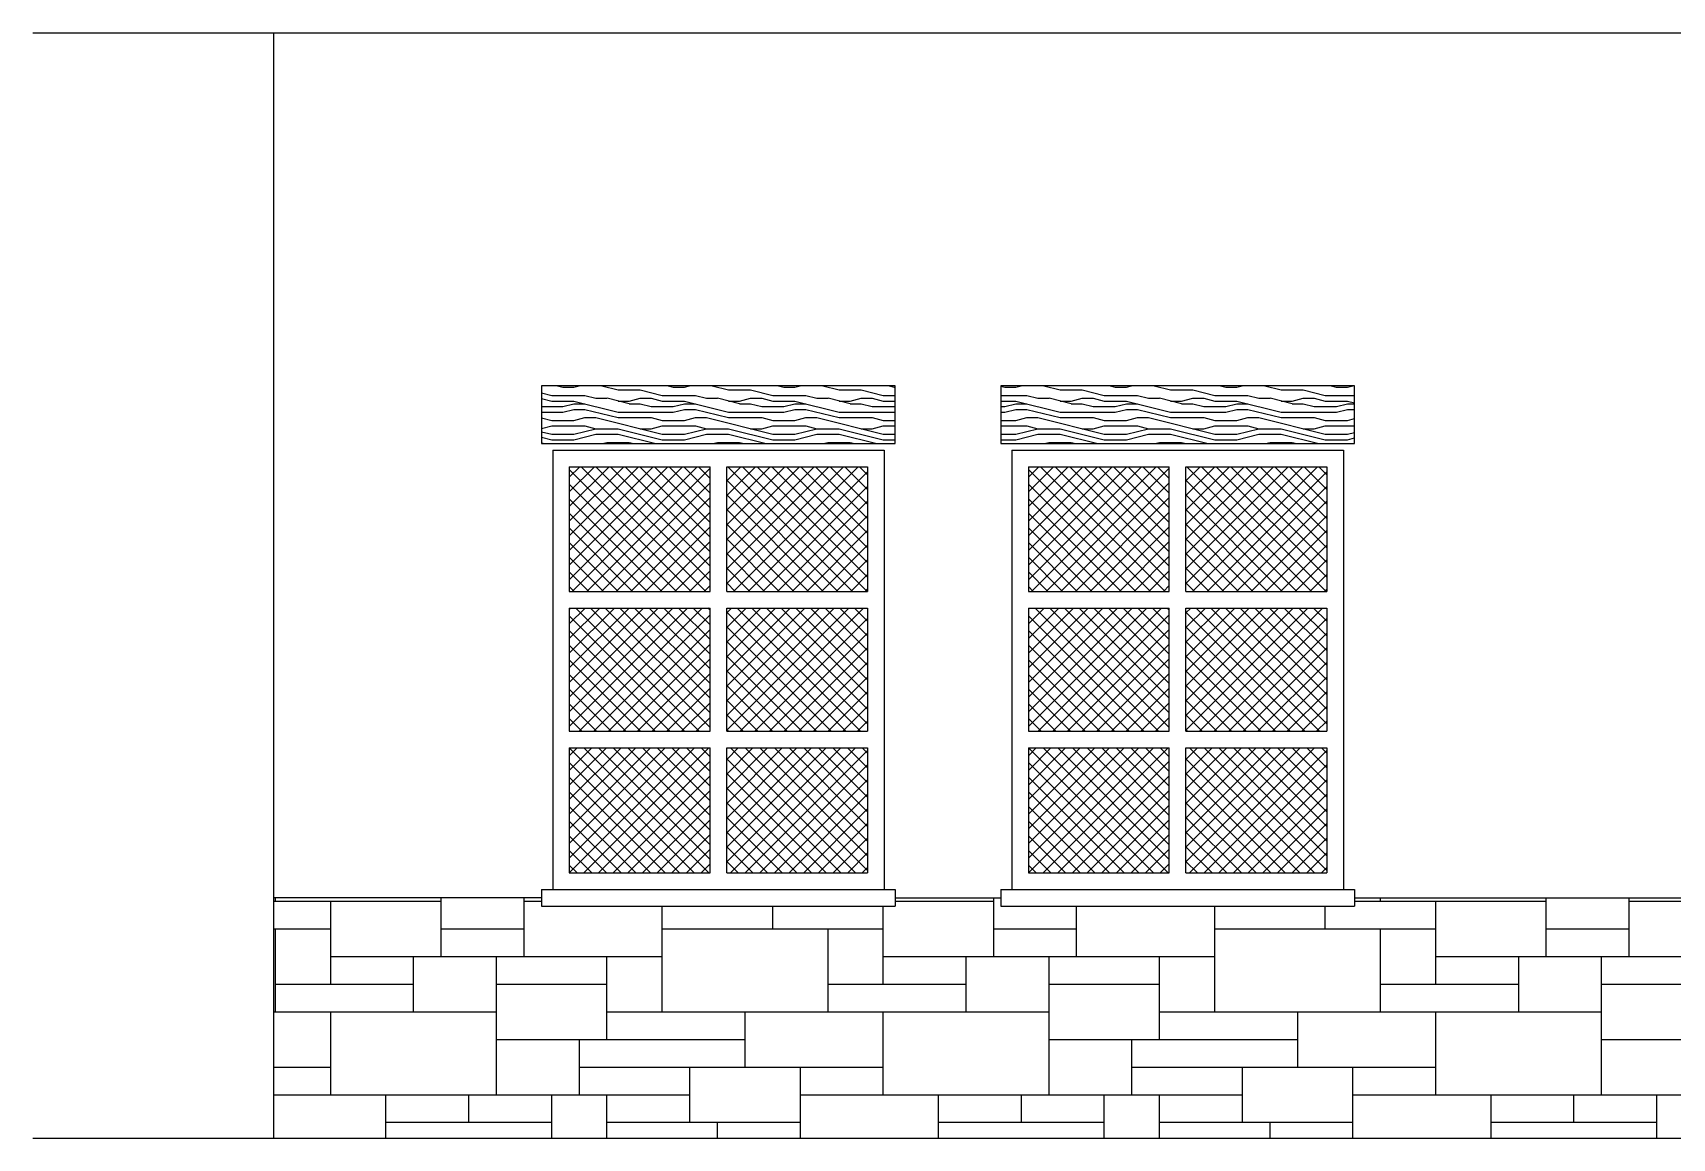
# Model space of a CAD drawing. Extents: x 33.7 to 63.4, y -76.7 to 11.5.
# Drawn here: x 34.81 to 40.75, y -1.21 to 2.79 of the extents above; entities that cross this region are included whole.
import ezdxf

# ---------------------------------------------------------------- set-up
doc = ezdxf.new("R2010")
doc.units = 0
doc.header["$LTSCALE"] = 0.375
doc.layers.get('0').update_dxf_attribs({"linetype": 'CONTINUOUS'})
for name, color, linetype in [('AUX', 7, 'CONTINUOUS'), ('MUROS', 3, 'CONTINUOUS'), ('TRAMAS', 252, 'CONTINUOUS')]:
    doc.layers.add(name, color=color, linetype=linetype)

# ---------------------------------------------------------------- blocks, each defined once
blk = doc.blocks.new('*X34')
at = {"color": 0}
for p, q in [((150.3078, 136.2541), (150.7173, 136.6635)), ((150.3078, 136.3071), (150.6643, 136.6635)), ((150.3078, 136.3601), (150.6112, 136.6635)), ((150.3078, 136.4132), (150.5582, 136.6635)), ((150.3078, 136.4662), (150.5052, 136.6635)), ((150.3078, 136.5192), (150.4521, 136.6635)), ((150.3078, 136.5723), (150.3991, 136.6635)), ((150.3078, 136.6253), (150.3461, 136.6635)), ((150.3189, 136.2121), (150.7703, 136.6635)), ((150.8025, 136.2121), (150.3511, 136.6635)), ((150.8178, 136.2499), (150.4041, 136.6635)), ((150.8178, 136.3029), (150.4572, 136.6635)), ((150.8178, 136.3559), (150.5102, 136.6635)), ((150.8178, 136.409), (150.5632, 136.6635)), ((150.8178, 136.462), (150.6163, 136.6635)), ((150.8178, 136.515), (150.6693, 136.6635)), ((150.8178, 136.5681), (150.7223, 136.6635)), ((150.8178, 136.6211), (150.7754, 136.6635)), ((150.8778, 136.2407), (151.3006, 136.6635)), ((150.8778, 136.2937), (151.2476, 136.6635)), ((150.8778, 136.3468), (151.1946, 136.6635)), ((150.8778, 136.3998), (151.1415, 136.6635)), ((150.8778, 136.4528), (151.0885, 136.6635)), ((150.8778, 136.5059), (151.0355, 136.6635)), ((150.8778, 136.5589), (150.9824, 136.6635)), ((150.8778, 136.6119), (150.9294, 136.6635)), ((151.3328, 136.2121), (150.8814, 136.6635)), ((150.9023, 136.2121), (151.3537, 136.6635)), ((151.3859, 136.2121), (150.9345, 136.6635)), ((151.3878, 136.2632), (150.9875, 136.6635)), ((151.3878, 136.3163), (151.0405, 136.6635)), ((151.3878, 136.3693), (151.0936, 136.6635)), ((151.3878, 136.4223), (151.1466, 136.6635)), ((151.3878, 136.4754), (151.1996, 136.6635)), ((151.3878, 136.5284), (151.2527, 136.6635)), ((151.3878, 136.5814), (151.3057, 136.6635)), ((151.3878, 136.6345), (151.3587, 136.6635)), ((150.7495, 136.2121), (150.3078, 136.6538)), ((150.3719, 136.2121), (150.8178, 136.658)), ((150.425, 136.2121), (150.8178, 136.605)), ((151.2798, 136.2121), (150.8778, 136.6141)), ((150.9553, 136.2121), (151.3878, 136.6446)), ((150.6964, 136.2121), (150.3078, 136.6008)), ((150.6434, 136.2121), (150.3078, 136.5477)), ((150.478, 136.2121), (150.8178, 136.5519)), ((151.2268, 136.2121), (150.8778, 136.5611)), ((151.0083, 136.2121), (151.3878, 136.5916)), ((150.5904, 136.2121), (150.3078, 136.4947)), ((150.531, 136.2121), (150.8178, 136.4989)), ((151.1737, 136.2121), (150.8778, 136.5081)), ((151.0614, 136.2121), (151.3878, 136.5386)), ((151.1144, 136.2121), (151.3878, 136.4855)), ((150.5373, 136.2121), (150.3078, 136.4417)), ((150.5841, 136.2121), (150.8178, 136.4459)), ((151.1207, 136.2121), (150.8778, 136.455)), ((151.1674, 136.2121), (151.3878, 136.4325)), ((150.4843, 136.2121), (150.3078, 136.3886)), ((150.6371, 136.2121), (150.8178, 136.3928)), ((151.0677, 136.2121), (150.8778, 136.402)), ((151.2205, 136.2121), (151.3878, 136.3795)), ((150.4313, 136.2121), (150.3078, 136.3356)), ((150.6901, 136.2121), (150.8178, 136.3398)), ((151.0146, 136.2121), (150.8778, 136.349)), ((151.2735, 136.2121), (151.3878, 136.3264)), ((150.3782, 136.2121), (150.3078, 136.2826)), ((150.7432, 136.2121), (150.8178, 136.2868)), ((150.9616, 136.2121), (150.8778, 136.2959)), ((151.3265, 136.2121), (151.3878, 136.2734)), ((150.3252, 136.2121), (150.3078, 136.2295)), ((150.7962, 136.2121), (150.8178, 136.2337)), ((150.9086, 136.2121), (150.8778, 136.2429)), ((151.3796, 136.2121), (151.3878, 136.2204)), ((150.3078, 135.7237), (150.7362, 136.1521)), ((150.3078, 135.7768), (150.6832, 136.1521)), ((150.3078, 135.8298), (150.6301, 136.1521)), ((150.3078, 135.8828), (150.5771, 136.1521)), ((150.3078, 135.9359), (150.5241, 136.1521)), ((150.3078, 135.9889), (150.471, 136.1521)), ((150.3078, 136.0419), (150.418, 136.1521)), ((150.3078, 136.095), (150.365, 136.1521)), ((150.3078, 136.148), (150.3119, 136.1521)), ((150.7782, 135.7061), (150.3322, 136.1521)), ((150.3433, 135.7061), (150.7892, 136.1521)), ((150.8178, 135.7195), (150.3852, 136.1521)), ((150.3963, 135.7061), (150.8178, 136.1277)), ((150.8178, 135.7726), (150.4382, 136.1521)), ((150.8178, 135.8256), (150.4913, 136.1521)), ((150.8178, 135.8786), (150.5443, 136.1521)), ((150.8178, 135.9317), (150.5973, 136.1521)), ((150.8178, 135.9847), (150.6504, 136.1521)), ((150.8178, 136.0377), (150.7034, 136.1521)), ((150.8178, 136.0908), (150.7564, 136.1521)), ((150.8178, 136.1438), (150.8095, 136.1521)), ((150.8778, 135.9755), (151.0544, 136.1521)), ((150.8778, 136.0286), (151.0014, 136.1521)), ((150.8778, 136.0816), (150.9483, 136.1521)), ((150.8778, 136.1346), (150.8953, 136.1521)), ((150.8778, 135.9225), (151.1074, 136.1521)), ((150.8778, 135.8695), (151.1605, 136.1521)), ((150.8778, 135.8164), (151.2135, 136.1521)), ((150.8778, 135.7634), (151.2665, 136.1521)), ((150.8778, 135.7104), (151.3196, 136.1521)), ((151.3085, 135.7061), (150.8778, 136.1368)), ((151.3615, 135.7061), (150.9155, 136.1521)), ((150.9266, 135.7061), (151.3726, 136.1521)), ((151.3878, 135.7329), (150.9686, 136.1521)), ((151.3878, 135.7859), (151.0216, 136.1521)), ((151.3878, 135.839), (151.0746, 136.1521)), ((151.3878, 135.892), (151.1277, 136.1521)), ((151.3878, 135.945), (151.1807, 136.1521)), ((151.3878, 135.9981), (151.2337, 136.1521)), ((151.3878, 136.0511), (151.2868, 136.1521)), ((151.3878, 136.1041), (151.3398, 136.1521)), ((150.7251, 135.7061), (150.3078, 136.1235)), ((150.6721, 135.7061), (150.3078, 136.0704)), ((150.4493, 135.7061), (150.8178, 136.0746)), ((151.2555, 135.7061), (150.8778, 136.0838)), ((150.9797, 135.7061), (151.3878, 136.1143)), ((150.6191, 135.7061), (150.3078, 136.0174)), ((150.5024, 135.7061), (150.8178, 136.0216)), ((151.2024, 135.7061), (150.8778, 136.0308)), ((151.0327, 135.7061), (151.3878, 136.0613)), ((150.566, 135.7061), (150.3078, 135.9644)), ((150.5554, 135.7061), (150.8178, 135.9686)), ((151.1494, 135.7061), (150.8778, 135.9777)), ((151.0857, 135.7061), (151.3878, 136.0082)), ((151.1387, 135.7061), (151.3878, 135.9552)), ((150.513, 135.7061), (150.3078, 135.9113)), ((150.6084, 135.7061), (150.8178, 135.9155)), ((151.0964, 135.7061), (150.8778, 135.9247)), ((151.1918, 135.7061), (151.3878, 135.9022)), ((150.46, 135.7061), (150.3078, 135.8583)), ((150.6615, 135.7061), (150.8178, 135.8625)), ((151.0433, 135.7061), (150.8778, 135.8717)), ((151.2448, 135.7061), (151.3878, 135.8491)), ((150.4069, 135.7061), (150.3078, 135.8053)), ((150.7145, 135.7061), (150.8178, 135.8095)), ((150.9903, 135.7061), (150.8778, 135.8186)), ((151.2978, 135.7061), (151.3878, 135.7961)), ((150.3539, 135.7061), (150.3078, 135.7522)), ((150.7675, 135.7061), (150.8178, 135.7564)), ((150.9373, 135.7061), (150.8778, 135.7656)), ((150.8842, 135.7061), (150.8778, 135.7126)), ((151.3509, 135.7061), (151.3878, 135.7431)), ((150.3078, 135.4055), (150.5484, 135.6461)), ((150.3078, 135.4586), (150.4954, 135.6461)), ((150.3078, 135.5116), (150.4424, 135.6461)), ((150.3078, 135.5646), (150.3893, 135.6461)), ((150.3078, 135.6177), (150.3363, 135.6461)), ((150.3078, 135.3525), (150.6015, 135.6461)), ((150.3078, 135.2995), (150.6545, 135.6461)), ((150.3078, 135.2464), (150.7075, 135.6461)), ((150.3078, 135.1934), (150.7606, 135.6461)), ((150.7604, 135.1935), (150.3078, 135.6461)), ((150.8135, 135.1935), (150.3609, 135.6461)), ((150.361, 135.1935), (150.8136, 135.6461)), ((150.8178, 135.2422), (150.4139, 135.6461)), ((150.414, 135.1935), (150.8178, 135.5973)), ((150.8178, 135.2953), (150.4669, 135.6461)), ((150.8178, 135.3483), (150.52, 135.6461)), ((150.8178, 135.4013), (150.573, 135.6461)), ((150.8178, 135.4544), (150.626, 135.6461)), ((150.8178, 135.5074), (150.6791, 135.6461)), ((150.8178, 135.5604), (150.7321, 135.6461)), ((150.8178, 135.6135), (150.7851, 135.6461)), ((150.8778, 135.6043), (150.9197, 135.6461)), ((150.8778, 135.5513), (150.9727, 135.6461)), ((150.8778, 135.4982), (151.0257, 135.6461)), ((150.8778, 135.4452), (151.0787, 135.6461)), ((150.8778, 135.3922), (151.1318, 135.6461)), ((150.8778, 135.3391), (151.1848, 135.6461)), ((150.8778, 135.2861), (151.2378, 135.6461)), ((150.8778, 135.2331), (151.2909, 135.6461)), ((151.2908, 135.1935), (150.8778, 135.6065)), ((151.3438, 135.1935), (150.8912, 135.6461)), ((150.8913, 135.1935), (151.3439, 135.6461)), ((151.3878, 135.2026), (150.9442, 135.6461)), ((150.9443, 135.1935), (151.3878, 135.637)), ((151.3878, 135.2556), (150.9973, 135.6461)), ((151.3878, 135.3086), (151.0503, 135.6461)), ((151.3878, 135.3617), (151.1033, 135.6461)), ((151.3878, 135.4147), (151.1564, 135.6461)), ((151.3878, 135.4677), (151.2094, 135.6461)), ((151.3878, 135.5208), (151.2624, 135.6461)), ((151.3878, 135.5738), (151.3155, 135.6461)), ((151.3878, 135.6268), (151.3685, 135.6461)), ((150.7074, 135.1935), (150.3078, 135.5931)), ((150.6544, 135.1935), (150.3078, 135.5401)), ((150.467, 135.1935), (150.8178, 135.5443)), ((151.2377, 135.1935), (150.8778, 135.5535)), ((150.9974, 135.1935), (151.3878, 135.584)), ((150.6013, 135.1935), (150.3078, 135.4871)), ((150.5201, 135.1935), (150.8178, 135.4913)), ((151.1847, 135.1935), (150.8778, 135.5004)), ((151.0504, 135.1935), (151.3878, 135.5309)), ((151.1034, 135.1935), (151.3878, 135.4779)), ((150.5483, 135.1935), (150.3078, 135.434)), ((150.5731, 135.1935), (150.8178, 135.4382)), ((151.1317, 135.1935), (150.8778, 135.4474)), ((151.1565, 135.1935), (151.3878, 135.4249)), ((150.4953, 135.1935), (150.3078, 135.381)), ((150.6261, 135.1935), (150.8178, 135.3852)), ((151.0786, 135.1935), (150.8778, 135.3944)), ((151.2095, 135.1935), (151.3878, 135.3719)), ((150.4422, 135.1935), (150.3078, 135.328)), ((150.6792, 135.1935), (150.8178, 135.3322)), ((151.0256, 135.1935), (150.8778, 135.3413)), ((151.2625, 135.1935), (151.3878, 135.3188)), ((150.3892, 135.1935), (150.3078, 135.2749)), ((150.7322, 135.1935), (150.8178, 135.2791)), ((150.9726, 135.1935), (150.8778, 135.2883)), ((151.3156, 135.1935), (151.3878, 135.2658)), ((150.3362, 135.1935), (150.3078, 135.2219)), ((150.7852, 135.1935), (150.8178, 135.2261)), ((150.9195, 135.1935), (150.8778, 135.2353)), ((151.3686, 135.1935), (151.3878, 135.2128))]:
    blk.add_line(p, q, dxfattribs=at)
blk = doc.blocks.new('*X41')
at = {"color": 0}
for p, q in [((150.7929, 127.3), (151.4, 127.3)), ((150.8, 127.3), (150.8, 127.3125)), ((151, 127), (151, 127.3)), ((151.4, 127.1), (151.4, 127.3125)), ((151.7, 127.1), (151.7, 127.3125)), ((151.7, 127.3), (151.7635, 127.3)), ((153.0435, 127.3), (153.4, 127.3)), ((153.4, 127.1), (153.4, 127.3125)), ((154.7055, 127.3), (155.4, 127.3)), ((154.8, 127.3), (154.8, 127.3125)), ((155, 127), (155, 127.3)), ((155.4, 127.1), (155.4, 127.3125)), ((155.7, 127.1), (155.7, 127.3125)), ((155.7, 127.3), (155.9755, 127.3)), ((152.2, 126.9), (152.2, 127.2825)), ((152.6, 127.2), (152.6, 127.2825)), ((153, 127), (153, 127.2825)), ((153.7, 127.1), (153.7, 127.2825)), ((154.2, 126.9), (154.2, 127.2825)), ((154.6, 127.2), (154.6, 127.2825)), ((150.7929, 127.2), (151, 127.2)), ((150.8, 126.9), (150.8, 127.2)), ((151.4, 127.2), (151.7, 127.2)), ((152.2, 127.2), (153, 127.2)), ((152.8, 126.9), (152.8, 127.2)), ((153.4, 127.2), (153.7, 127.2)), ((154.2, 127.2), (155, 127.2)), ((154.8, 126.9), (154.8, 127.2)), ((155.4, 127.2), (155.7, 127.2)), ((151, 127.1), (152.2, 127.1)), ((151.3, 126.9), (151.3, 127.1)), ((151.6, 126.6), (151.6, 127.1)), ((152, 126.8), (152, 127.1)), ((153, 127.1), (154.2, 127.1)), ((153.3, 126.9), (153.3, 127.1)), ((153.6, 126.6), (153.6, 127.1)), ((154, 126.8), (154, 127.1)), ((155, 127.1), (156.2, 127.1)), ((155.3, 126.9), (155.3, 127.1)), ((155.6, 126.6), (155.6, 127.1)), ((150.8, 127), (151.3, 127)), ((151.6, 127), (152, 127)), ((152.8, 127), (153.3, 127)), ((153.6, 127), (154, 127)), ((154.8, 127), (155.3, 127)), ((155.6, 127), (156, 127)), ((150.7929, 126.9), (151.6, 126.9)), ((151, 126.6), (151, 126.9)), ((152, 126.9), (153.6, 126.9)), ((152.5, 126.7), (152.5, 126.9)), ((153, 126.6), (153, 126.9)), ((154, 126.9), (155.6, 126.9)), ((154.5, 126.7), (154.5, 126.9)), ((155, 126.6), (155, 126.9)), ((151.6, 126.8), (152.5, 126.8)), ((151.9, 126.6), (151.9, 126.8)), ((153.6, 126.8), (154.5, 126.8)), ((153.9, 126.6), (153.9, 126.8)), ((155.6, 126.8), (156.5, 126.8)), ((150.7929, 126.7), (151, 126.7)), ((151.9, 126.7), (153, 126.7)), ((152.3, 126.5), (152.3, 126.7)), ((152.7, 126.4425), (152.7, 126.7)), ((153.9, 126.7), (155, 126.7)), ((154.3, 126.5), (154.3, 126.7)), ((154.7, 126.4425), (154.7, 126.7)), ((150.7929, 126.6), (152.3, 126.6)), ((151.2, 126.4425), (151.2, 126.6)), ((151.5, 126.5), (151.5, 126.6)), ((151.8, 126.4425), (151.8, 126.6)), ((152, 126.4425), (152, 126.6)), ((152.7, 126.6), (154.3, 126.6)), ((153.2, 126.4425), (153.2, 126.6)), ((153.5, 126.5), (153.5, 126.6)), ((153.8, 126.4425), (153.8, 126.6)), ((154, 126.4425), (154, 126.6)), ((154.7, 126.6), (156.3, 126.6)), ((155.2, 126.4425), (155.2, 126.6)), ((155.5, 126.5), (155.5, 126.6)), ((155.8, 126.4425), (155.8, 126.6)), ((151.2, 126.5), (151.8, 126.5)), ((152, 126.5), (152.7, 126.5)), ((152.4, 126.4425), (152.4, 126.5)), ((153.2, 126.5), (153.8, 126.5)), ((154, 126.5), (154.7, 126.5)), ((154.4, 126.4425), (154.4, 126.5)), ((155.2, 126.5), (155.8, 126.5))]:
    blk.add_line(p, q, dxfattribs=at)
blk = doc.blocks.new('*X45')
at = {"color": 0}
for p, q in [((151.7635, 129.1392), (151.7999, 129.13)), ((151.8, 129.13), (151.92, 129.13)), ((151.8209, 129.1648), (151.8399, 129.16)), ((151.84, 129.16), (151.88, 129.16)), ((151.88, 129.16), (151.8991, 129.1648)), ((151.92, 129.13), (151.96, 129.12)), ((151.981, 129.1648), (152.0399, 129.15)), ((152.04, 129.15), (152.12, 129.15)), ((152.12, 129.15), (152.1999, 129.13)), ((152.2, 129.13), (152.32, 129.13)), ((152.2209, 129.1648), (152.2399, 129.16)), ((152.24, 129.16), (152.28, 129.16)), ((152.28, 129.16), (152.2991, 129.1648)), ((152.32, 129.13), (152.36, 129.12)), ((152.381, 129.1648), (152.4399, 129.15)), ((152.44, 129.15), (152.52, 129.15)), ((152.52, 129.15), (152.5999, 129.13)), ((152.6, 129.13), (152.72, 129.13)), ((152.6209, 129.1648), (152.6399, 129.16)), ((152.64, 129.16), (152.68, 129.16)), ((152.68, 129.16), (152.6991, 129.1648)), ((152.72, 129.13), (152.76, 129.12)), ((152.781, 129.1648), (152.8399, 129.15)), ((152.84, 129.15), (152.92, 129.15)), ((152.92, 129.15), (152.9999, 129.13)), ((153, 129.13), (153.0435, 129.13)), ((153.0209, 129.1648), (153.0399, 129.16)), ((153.04, 129.16), (153.0435, 129.16)), ((153.4255, 129.1636), (153.4399, 129.16)), ((153.4255, 129.13), (153.52, 129.13)), ((153.44, 129.16), (153.48, 129.16)), ((153.48, 129.16), (153.4991, 129.1648)), ((153.52, 129.13), (153.56, 129.12)), ((153.581, 129.1648), (153.6399, 129.15)), ((153.64, 129.15), (153.72, 129.15)), ((153.72, 129.15), (153.7999, 129.13)), ((153.8, 129.13), (153.92, 129.13)), ((153.8209, 129.1648), (153.8399, 129.16)), ((153.84, 129.16), (153.88, 129.16)), ((153.88, 129.16), (153.8991, 129.1648)), ((153.92, 129.13), (153.96, 129.12)), ((153.981, 129.1648), (154.0399, 129.15)), ((154.04, 129.15), (154.12, 129.15)), ((154.12, 129.15), (154.1999, 129.13)), ((154.2, 129.13), (154.32, 129.13)), ((154.2209, 129.1648), (154.2399, 129.16)), ((154.24, 129.16), (154.28, 129.16)), ((154.28, 129.16), (154.2991, 129.1648)), ((154.32, 129.13), (154.36, 129.12)), ((154.381, 129.1648), (154.4399, 129.15)), ((154.44, 129.15), (154.52, 129.15)), ((154.52, 129.15), (154.5999, 129.13)), ((154.6, 129.13), (154.7055, 129.13)), ((154.6209, 129.1648), (154.6399, 129.16)), ((154.64, 129.16), (154.68, 129.16)), ((154.68, 129.16), (154.6991, 129.1648)), ((151.7635, 129.1191), (151.8, 129.11)), ((151.7635, 129.09), (151.84, 129.09)), ((151.7635, 129.07), (151.84, 129.07)), ((151.8, 129.11), (151.88, 129.11)), ((151.84, 129.09), (151.88, 129.1)), ((151.84, 129.07), (151.88, 129.08)), ((151.88, 129.11), (152.0399, 129.07)), ((151.88, 129.1), (151.92, 129.1)), ((151.88, 129.08), (151.92, 129.08)), ((151.92, 129.08), (152.0399, 129.05)), ((151.96, 129.12), (152, 129.12)), ((152.08, 129.1), (152.0001, 129.12)), ((152.04, 129.11), (152.08, 129.11)), ((152.04, 129.07), (152.24, 129.07)), ((152.08, 129.11), (152.12, 129.12)), ((152.08, 129.1), (152.12, 129.1)), ((152.12, 129.12), (152.16, 129.12)), ((152.12, 129.1), (152.16, 129.09)), ((152.16, 129.12), (152.2, 129.11)), ((152.16, 129.09), (152.24, 129.09)), ((152.2, 129.11), (152.28, 129.11)), ((152.24, 129.09), (152.28, 129.1)), ((152.24, 129.07), (152.28, 129.08)), ((152.28, 129.11), (152.4399, 129.07)), ((152.28, 129.1), (152.32, 129.1)), ((152.28, 129.08), (152.32, 129.08)), ((152.32, 129.08), (152.4399, 129.05)), ((152.36, 129.12), (152.4, 129.12)), ((152.48, 129.1), (152.4001, 129.12)), ((152.44, 129.11), (152.48, 129.11)), ((152.44, 129.07), (152.64, 129.07)), ((152.48, 129.11), (152.52, 129.12)), ((152.48, 129.1), (152.52, 129.1)), ((152.52, 129.12), (152.56, 129.12)), ((152.52, 129.1), (152.56, 129.09)), ((152.56, 129.12), (152.6, 129.11)), ((152.56, 129.09), (152.64, 129.09)), ((152.6, 129.11), (152.68, 129.11)), ((152.64, 129.09), (152.68, 129.1)), ((152.64, 129.07), (152.68, 129.08)), ((152.68, 129.11), (152.8399, 129.07)), ((152.68, 129.1), (152.72, 129.1)), ((152.68, 129.08), (152.72, 129.08)), ((152.72, 129.08), (152.8399, 129.05)), ((152.76, 129.12), (152.8, 129.12)), ((152.88, 129.1), (152.8001, 129.12)), ((152.84, 129.11), (152.88, 129.11)), ((152.84, 129.07), (153.04, 129.07)), ((152.88, 129.11), (152.92, 129.12)), ((152.88, 129.1), (152.92, 129.1)), ((152.92, 129.12), (152.96, 129.12)), ((152.92, 129.1), (152.96, 129.09)), ((152.96, 129.12), (153, 129.11)), ((152.96, 129.09), (153.04, 129.09)), ((153, 129.11), (153.0435, 129.11)), ((153.04, 129.09), (153.0435, 129.0909)), ((153.04, 129.07), (153.0435, 129.0709)), ((153.4255, 129.11), (153.48, 129.11)), ((153.4255, 129.09), (153.44, 129.09)), ((153.4255, 129.07), (153.44, 129.07)), ((153.44, 129.09), (153.48, 129.1)), ((153.44, 129.07), (153.48, 129.08)), ((153.48, 129.11), (153.6399, 129.07)), ((153.48, 129.1), (153.52, 129.1)), ((153.48, 129.08), (153.52, 129.08)), ((153.52, 129.08), (153.6399, 129.05)), ((153.56, 129.12), (153.6, 129.12)), ((153.68, 129.1), (153.6001, 129.12)), ((153.64, 129.11), (153.68, 129.11)), ((153.64, 129.07), (153.84, 129.07)), ((153.68, 129.11), (153.72, 129.12)), ((153.68, 129.1), (153.72, 129.1)), ((153.72, 129.12), (153.76, 129.12)), ((153.72, 129.1), (153.76, 129.09)), ((153.76, 129.12), (153.8, 129.11)), ((153.76, 129.09), (153.84, 129.09)), ((153.8, 129.11), (153.88, 129.11)), ((153.84, 129.09), (153.88, 129.1)), ((153.84, 129.07), (153.88, 129.08)), ((153.88, 129.11), (154.0399, 129.07)), ((153.88, 129.1), (153.92, 129.1)), ((153.88, 129.08), (153.92, 129.08)), ((153.92, 129.08), (154.0399, 129.05)), ((153.96, 129.12), (154, 129.12)), ((154.08, 129.1), (154.0001, 129.12)), ((154.04, 129.11), (154.08, 129.11)), ((154.04, 129.07), (154.24, 129.07)), ((154.08, 129.11), (154.12, 129.12)), ((154.08, 129.1), (154.12, 129.1)), ((154.12, 129.12), (154.16, 129.12)), ((154.12, 129.1), (154.16, 129.09)), ((154.16, 129.12), (154.2, 129.11)), ((154.16, 129.09), (154.24, 129.09)), ((154.2, 129.11), (154.28, 129.11)), ((154.24, 129.09), (154.28, 129.1)), ((154.24, 129.07), (154.28, 129.08)), ((154.28, 129.11), (154.4399, 129.07)), ((154.28, 129.1), (154.32, 129.1)), ((154.28, 129.08), (154.32, 129.08)), ((154.32, 129.08), (154.4399, 129.05)), ((154.36, 129.12), (154.4, 129.12)), ((154.48, 129.1), (154.4001, 129.12)), ((154.44, 129.11), (154.48, 129.11)), ((154.44, 129.07), (154.64, 129.07)), ((154.48, 129.11), (154.52, 129.12)), ((154.48, 129.1), (154.52, 129.1)), ((154.52, 129.12), (154.56, 129.12)), ((154.52, 129.1), (154.56, 129.09)), ((154.56, 129.12), (154.6, 129.11)), ((154.56, 129.09), (154.64, 129.09)), ((154.6, 129.11), (154.68, 129.11)), ((154.64, 129.09), (154.68, 129.1)), ((154.64, 129.07), (154.68, 129.08)), ((154.68, 129.11), (154.7055, 129.1036)), ((154.68, 129.1), (154.7055, 129.1)), ((154.68, 129.08), (154.7055, 129.08)), ((151.7635, 129.0491), (151.8, 129.04)), ((151.7635, 129.0491), (151.8, 129.04)), ((151.7635, 129.0109), (151.8, 129.02)), ((151.8, 129.04), (151.88, 129.04)), ((151.8, 129.02), (151.92, 129.02)), ((151.88, 129.04), (151.92, 129.05)), ((151.88, 128.99), (151.9599, 129.01)), ((151.92, 129.05), (151.96, 129.05)), ((151.92, 129.02), (151.96, 129.01)), ((151.96, 129.05), (152.1998, 128.99)), ((151.96, 129.01), (152.04, 129.01)), ((152.04, 129.05), (152.16, 129.05)), ((152.04, 129.01), (152.1999, 128.97)), ((152.12, 129.01), (152.16, 129.01)), ((152.16, 129.05), (152.2, 129.04)), ((152.16, 129.05), (152.2, 129.04)), ((152.16, 129.01), (152.2, 129.02)), ((152.2, 129.04), (152.28, 129.04)), ((152.2, 129.02), (152.32, 129.02)), ((152.28, 129.04), (152.32, 129.05)), ((152.28, 128.99), (152.3599, 129.01)), ((152.32, 129.05), (152.36, 129.05)), ((152.32, 129.02), (152.36, 129.01)), ((152.36, 129.05), (152.5998, 128.99)), ((152.36, 129.01), (152.44, 129.01)), ((152.44, 129.05), (152.56, 129.05)), ((152.44, 129.01), (152.5999, 128.97)), ((152.52, 129.01), (152.56, 129.01)), ((152.56, 129.05), (152.6, 129.04)), ((152.56, 129.05), (152.6, 129.04)), ((152.56, 129.01), (152.6, 129.02)), ((152.6, 129.04), (152.68, 129.04)), ((152.6, 129.02), (152.72, 129.02)), ((152.68, 129.04), (152.72, 129.05)), ((152.68, 128.99), (152.7599, 129.01)), ((152.72, 129.05), (152.76, 129.05)), ((152.72, 129.02), (152.76, 129.01)), ((152.76, 129.05), (152.9998, 128.99)), ((152.76, 129.01), (152.84, 129.01)), ((152.84, 129.05), (152.96, 129.05)), ((152.84, 129.01), (152.9999, 128.97)), ((152.92, 129.01), (152.96, 129.01)), ((152.96, 129.05), (153, 129.04)), ((152.96, 129.05), (153, 129.04)), ((152.96, 129.01), (153, 129.02)), ((153, 129.04), (153.0435, 129.04)), ((153, 129.02), (153.0435, 129.02)), ((153.4255, 129.04), (153.48, 129.04)), ((153.4255, 129.02), (153.52, 129.02)), ((153.48, 129.04), (153.52, 129.05)), ((153.48, 128.99), (153.5599, 129.01)), ((153.52, 129.05), (153.56, 129.05)), ((153.52, 129.02), (153.56, 129.01)), ((153.56, 129.05), (153.7998, 128.99)), ((153.56, 129.01), (153.64, 129.01)), ((153.64, 129.05), (153.76, 129.05)), ((153.64, 129.01), (153.7999, 128.97)), ((153.72, 129.01), (153.76, 129.01)), ((153.76, 129.05), (153.8, 129.04)), ((153.76, 129.05), (153.8, 129.04)), ((153.76, 129.01), (153.8, 129.02)), ((153.8, 129.04), (153.88, 129.04)), ((153.8, 129.02), (153.92, 129.02)), ((153.88, 129.04), (153.92, 129.05)), ((153.88, 128.99), (153.9599, 129.01)), ((153.92, 129.05), (153.96, 129.05)), ((153.92, 129.02), (153.96, 129.01)), ((153.96, 129.05), (154.1998, 128.99)), ((153.96, 129.01), (154.04, 129.01)), ((154.04, 129.05), (154.16, 129.05)), ((154.04, 129.01), (154.1999, 128.97)), ((154.12, 129.01), (154.16, 129.01)), ((154.16, 129.05), (154.2, 129.04)), ((154.16, 129.05), (154.2, 129.04)), ((154.16, 129.01), (154.2, 129.02)), ((154.2, 129.04), (154.28, 129.04)), ((154.2, 129.02), (154.32, 129.02)), ((154.28, 129.04), (154.32, 129.05)), ((154.28, 128.99), (154.3599, 129.01)), ((154.32, 129.05), (154.36, 129.05)), ((154.32, 129.02), (154.36, 129.01)), ((154.36, 129.05), (154.5998, 128.99)), ((154.36, 129.01), (154.44, 129.01)), ((154.44, 129.05), (154.56, 129.05)), ((154.44, 129.01), (154.5999, 128.97)), ((154.52, 129.01), (154.56, 129.01)), ((154.56, 129.05), (154.6, 129.04)), ((154.56, 129.05), (154.6, 129.04)), ((154.56, 129.01), (154.6, 129.02)), ((154.6, 129.04), (154.68, 129.04)), ((154.6, 129.02), (154.7055, 129.02)), ((154.68, 129.04), (154.7055, 129.0464)), ((151.7635, 128.9991), (151.7998, 128.99)), ((151.7635, 128.9791), (151.7999, 128.97)), ((151.7635, 128.9591), (151.7766, 128.9559)), ((151.8, 128.99), (151.88, 128.99)), ((151.8, 128.97), (151.88, 128.97)), ((151.88, 128.97), (151.9599, 128.99)), ((151.96, 128.99), (152.04, 128.99)), ((151.9834, 128.9559), (151.9999, 128.96)), ((152, 128.96), (152.08, 128.96)), ((152.04, 128.99), (152.1766, 128.9559)), ((152.08, 128.96), (152.0966, 128.9559)), ((152.2, 128.99), (152.28, 128.99)), ((152.2, 128.97), (152.28, 128.97)), ((152.28, 128.97), (152.3599, 128.99)), ((152.36, 128.99), (152.44, 128.99)), ((152.3834, 128.9559), (152.3999, 128.96)), ((152.4, 128.96), (152.48, 128.96)), ((152.44, 128.99), (152.5766, 128.9559)), ((152.48, 128.96), (152.4966, 128.9559)), ((152.6, 128.99), (152.68, 128.99)), ((152.6, 128.97), (152.68, 128.97)), ((152.68, 128.97), (152.7599, 128.99)), ((152.76, 128.99), (152.84, 128.99)), ((152.7834, 128.9559), (152.7999, 128.96)), ((152.8, 128.96), (152.88, 128.96)), ((152.84, 128.99), (152.9766, 128.9559)), ((152.88, 128.96), (152.8966, 128.9559)), ((153, 128.99), (153.0435, 128.99)), ((153, 128.97), (153.0435, 128.97)), ((153.4255, 128.99), (153.48, 128.99)), ((153.4255, 128.97), (153.48, 128.97)), ((153.48, 128.97), (153.5599, 128.99)), ((153.56, 128.99), (153.64, 128.99)), ((153.5834, 128.9559), (153.5999, 128.96)), ((153.6, 128.96), (153.68, 128.96)), ((153.64, 128.99), (153.7766, 128.9559)), ((153.68, 128.96), (153.6966, 128.9559)), ((153.8, 128.99), (153.88, 128.99)), ((153.8, 128.97), (153.88, 128.97)), ((153.88, 128.97), (153.9599, 128.99)), ((153.96, 128.99), (154.04, 128.99)), ((153.9834, 128.9559), (153.9999, 128.96)), ((154, 128.96), (154.08, 128.96)), ((154.04, 128.99), (154.1766, 128.9559)), ((154.08, 128.96), (154.0966, 128.9559)), ((154.2, 128.99), (154.28, 128.99)), ((154.2, 128.97), (154.28, 128.97)), ((154.28, 128.97), (154.3599, 128.99)), ((154.36, 128.99), (154.44, 128.99)), ((154.3834, 128.9559), (154.3999, 128.96)), ((154.4, 128.96), (154.48, 128.96)), ((154.44, 128.99), (154.5766, 128.9559)), ((154.48, 128.96), (154.4966, 128.9559)), ((154.6, 128.99), (154.68, 128.99)), ((154.6, 128.97), (154.68, 128.97)), ((154.68, 128.99), (154.7055, 128.9964)), ((154.68, 128.97), (154.7055, 128.9764))]:
    blk.add_line(p, q, dxfattribs=at)

msp = doc.modelspace()

# ---------------------------------------------------------------- linework, layer by layer
at = {"layer": 'AUX'}
for p, q in [((36.7547, 1.2195), (36.7547, 0.7681)), ((36.7547, 1.2195), (37.2647, 1.2195)), ((37.2647, 0.7681), (37.2647, 1.2195)), ((37.3247, 1.2195), (37.8347, 1.2195)), ((37.3247, 0.7681), (37.3247, 1.2195)), ((37.8347, 1.2195), (37.8347, 0.7681)), ((38.4167, 1.2195), (38.4167, 0.7681)), ((38.4167, 1.2195), (38.9267, 1.2195)), ((38.9267, 0.7681), (38.9267, 1.2195)), ((38.9867, 1.2195), (39.4967, 1.2195)), ((38.9867, 0.7681), (38.9867, 1.2195)), ((39.4967, 1.2195), (39.4967, 0.7681)), ((36.7547, 0.7681), (37.2647, 0.7681)), ((37.3247, 0.7681), (37.8347, 0.7681)), ((38.4167, 0.7681), (38.9267, 0.7681)), ((38.9867, 0.7681), (39.4967, 0.7681)), ((36.7547, 0.7081), (36.7547, 0.2621)), ((36.7547, 0.7081), (37.2647, 0.7081)), ((37.2647, 0.2621), (37.2647, 0.7081)), ((37.3247, 0.7081), (37.8347, 0.7081)), ((37.3247, 0.2621), (37.3247, 0.7081)), ((37.8347, 0.7081), (37.8347, 0.2621)), ((38.4167, 0.7081), (38.4167, 0.2621)), ((38.4167, 0.7081), (38.9267, 0.7081)), ((38.9267, 0.2621), (38.9267, 0.7081)), ((38.9867, 0.7081), (39.4967, 0.7081)), ((38.9867, 0.2621), (38.9867, 0.7081)), ((39.4967, 0.7081), (39.4967, 0.2621)), ((36.7547, 0.2621), (37.2647, 0.2621)), ((37.3247, 0.2621), (37.8347, 0.2621)), ((38.4167, 0.2621), (38.9267, 0.2621)), ((38.9867, 0.2621), (39.4967, 0.2621)), ((36.7547, 0.2021), (36.7547, -0.2505)), ((36.7547, 0.2021), (37.2647, 0.2021)), ((37.2647, -0.2505), (37.2647, 0.2021)), ((37.3247, 0.2021), (37.8347, 0.2021)), ((37.3247, -0.2505), (37.3247, 0.2021)), ((37.8347, 0.2021), (37.8347, -0.2505)), ((38.4167, 0.2021), (38.4167, -0.2505)), ((38.4167, 0.2021), (38.9267, 0.2021)), ((38.9267, -0.2505), (38.9267, 0.2021)), ((38.9867, 0.2021), (39.4967, 0.2021)), ((38.9867, -0.2505), (38.9867, 0.2021)), ((39.4967, 0.2021), (39.4967, -0.2505)), ((36.7547, -0.2505), (37.2647, -0.2505)), ((37.3247, -0.2505), (37.8347, -0.2505)), ((38.4167, -0.2505), (38.9267, -0.2505)), ((38.9867, -0.2505), (39.4967, -0.2505))]:
    msp.add_line(p, q, dxfattribs=at)
at = {"layer": 'MUROS'}
for p, q in [((34.8129, 2.7895), (56.9789, 2.7895)), ((35.6841, 2.7895), (35.6841, -1.2105)), ((36.6947, 1.2795), (36.6947, -0.3105)), ((36.6947, 1.2795), (37.8947, 1.2795)), ((37.8947, 1.2795), (37.8947, -0.3105)), ((38.3567, 1.2795), (39.5567, 1.2795)), ((38.3567, 1.2795), (38.3567, -0.3105)), ((39.5567, 1.2795), (39.5567, -0.3105)), ((36.6547, -0.3105), (36.6547, -0.3705)), ((36.6547, -0.3105), (37.9347, -0.3105)), ((37.9347, -0.3105), (37.9347, -0.3705)), ((38.3167, -0.3105), (39.5967, -0.3105)), ((38.3167, -0.3105), (38.3167, -0.3705)), ((39.5967, -0.3105), (39.5967, -0.3705)), ((36.6547, -0.3705), (37.9347, -0.3705)), ((38.3167, -0.3705), (39.5967, -0.3705)), ((34.8129, -1.2105), (56.9789, -1.2105))]:
    msp.add_line(p, q, dxfattribs=at)
at = {"layer": 'MUROS', "color": 44}
for points in [[(36.6547, 1.5118), (36.6547, 1.3029), (37.9347, 1.3029), (37.9347, 1.5118)], [(38.3167, 1.5118), (38.3167, 1.3029), (39.5967, 1.3029), (39.5967, 1.5118)]]:
    msp.add_lwpolyline(points, close=True, dxfattribs=at)
at = {"layer": 'TRAMAS'}
for p, q in [((36.6547, -0.3405), (35.6841, -0.3405)), ((37.9347, -0.3405), (38.3167, -0.3405)), ((39.5967, -0.3405), (40.8667, -0.3405))]:
    msp.add_line(p, q, dxfattribs=at)

# ---------------------------------------------------------------- block references
at = {"layer": 'TRAMAS', "color": 44}
msp.add_blockref('*X45', (-115.1087, -127.653), dxfattribs=at)
at = {"layer": 'TRAMAS'}
for name, p in [('*X34', (-113.5531, -135.444)), ('*X34', (-111.8911, -135.444)), ('*X41', (-115.1087, -127.653))]:
    msp.add_blockref(name, p, dxfattribs=at)

doc.saveas('drawing.dxf')
